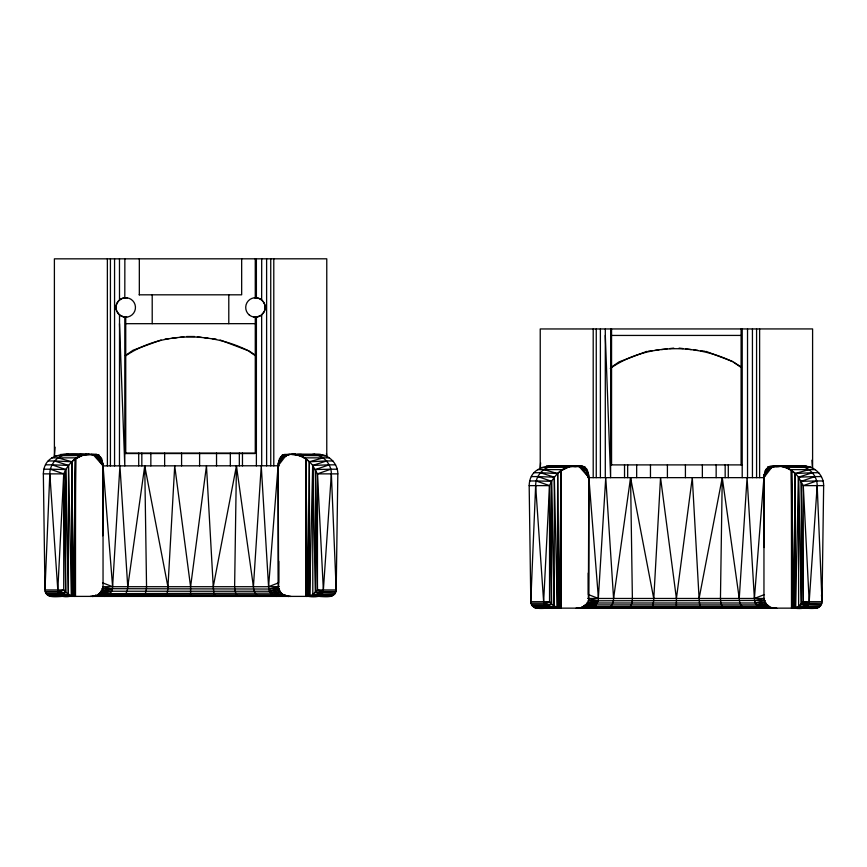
<?xml version="1.0" encoding="UTF-8"?>
<svg xmlns="http://www.w3.org/2000/svg" width="867" height="867" viewBox="0 0 867 867"><rect width="100%" height="100%" fill="white"/><g stroke="black" fill="none" stroke-linecap="round" stroke-linejoin="round"><path stroke-width="1.3" d="M86.321 454.416L83.991 454.557L75.505 458.741L74.649 596.442L71.484 595.922L65.686 592.399L65.719 469.524C70.39 462.501 76.979 454.763 86.061 454.416M119.473 465.893L119.527 314.992L116.633 310.906A8.984 8.226 -90 0 1 116.861 303.472C118.649 299.548 123.049 297.197 127.297 297.858M124.805 317.084L124.794 465.893L119.483 323.684M256.383 465.893L256.404 317.127L261.119 315.35L264.305 311.448A8.984 8.226 90 0 0 264.533 304.003C263.004 299.96 258.745 297.381 254.454 297.771M261.639 299.917L261.704 258.81M273.788 465.893L273.788 258.81M572.144 466.164L569.814 466.316L561.328 470.488L560.483 608.19L557.308 607.68L551.51 604.158L551.542 481.283C556.213 474.26 562.813 466.511 571.884 466.164M596.258 477.652L596.258 328.951M600.387 477.652L600.387 328.951M605.296 477.652L605.307 328.951M610.693 328.951L610.617 477.652L605.307 335.442M742.206 477.652L742.217 328.94M747.527 477.652L747.527 328.94M752.437 477.652L752.437 328.94M756.577 477.652L756.577 328.94M759.611 477.652L759.622 328.94M812.596 469.231L812.596 328.929L540.228 328.961L540.228 468.137L540.618 462.87M61.232 596.442C55.791 596.669 45.268 598.241 44.976 589.95L43.35 473.87C44.13 449.377 72.893 454.351 89.453 454.416L82.116 455.511L75.505 458.741L71.842 461.764L71.484 595.922C66.401 597.439 57.753 597.038 57.807 589.95L49.82 473.87C49.69 463.682 58.403 454.341 68.71 454.416M75.223 596.442L75.505 458.741L73.088 596.301L63.876 596.442L63.139 596.388L73.088 596.301L71.842 461.764L57.97 457.852M124.805 297.782L124.859 258.832M547.055 608.19C541.615 608.428 531.092 610 530.799 601.709L529.173 485.628C529.954 461.136 558.727 466.11 575.276 466.164L567.939 467.27L561.328 470.488L557.676 473.523L557.308 607.68C552.225 609.198 543.576 608.797 543.631 601.709L535.643 485.628C535.513 475.43 544.227 466.099 554.533 466.164M561.047 608.19L561.328 470.488L558.912 608.06L549.7 608.19L548.963 608.146L558.912 608.06L557.676 473.523L543.804 469.611M74.941 596.442L75.505 458.741L75.505 596.442M102.739 535.773L103.043 465.893L101.71 458.968L98.816 455.153L96.573 454.416L60.462 454.557L67.442 454.416M560.765 608.19L561.328 470.488L561.328 608.19M548.052 466.901L546.286 466.316L582.396 466.164L584.651 466.912L586.688 469.112L588.238 472.743L588.866 477.652L588.368 598.468L598.187 600.798L764.683 600.43L755.32 602.988L597.504 602.988L587.523 602.283L598.187 600.798L605.751 477.652L613.576 598.468C613.565 602.446 611.712 607.789 607.128 608.19M278.74 561.296L278.632 586.71L268.813 589.04L102.317 588.671M294.856 454.416C300.242 455.023 305.542 457.819 309.324 461.764L308.088 596.301L306.517 596.442L305.672 458.741L301.217 455.674L295.116 454.416M780.679 466.164C786.076 466.782 791.365 469.567 795.158 473.523L793.923 608.06L792.351 608.19L791.495 470.488L787.041 467.432L780.939 466.164M319.945 596.442C325.385 596.669 335.908 598.241 336.201 589.95L337.827 473.87C337.924 463.466 328.766 454.308 318.373 454.416L284.604 454.416L282.349 455.164L279.467 458.957L278.307 463.26L268.575 586.71C268.499 591.261 271.674 596.333 276.584 596.442M805.768 608.19C811.209 608.428 821.732 610 822.024 601.709L823.65 485.628C823.748 475.224 814.59 466.067 804.197 466.164L770.427 466.164L768.173 466.912L765.301 470.716L764.13 475.018L754.398 598.468C754.323 603.009 757.498 608.081 762.407 608.19M215.59 596.442L213.856 593.158L213.26 586.71L236.431 465.893L234.621 586.71C234.838 590.124 235.174 595.391 239.151 596.442M701.414 608.19L699.68 604.917L699.095 598.468L722.254 477.652L720.455 598.468C720.661 601.882 721.008 607.149 724.975 608.19M305.672 596.442L305.672 458.741L308.088 596.301L309.692 595.922L312.673 465.416C307.666 458.914 300.004 454.622 291.724 454.416L320.714 454.557L313.735 454.416L316.292 454.698M791.495 608.19L791.495 470.488L793.923 608.06L795.527 607.68L798.507 477.175C793.489 470.662 785.827 466.37 777.547 466.164L806.538 466.316L799.558 466.164L805.963 466.869M190.588 596.442L190.588 586.71L174.711 465.893L167.84 589.04L166.908 594.719L165.586 596.442M676.412 608.19L676.412 598.468L660.535 477.652L653.664 600.798L652.732 606.477L651.41 608.19M49.82 473.87L44.976 589.95L63.724 589.95L65.686 592.399L60.43 595.293L47.75 595.293L50.188 595.315M535.643 485.628L530.799 601.709L549.548 601.709L551.51 604.158L546.253 607.041L533.573 607.041M57.807 589.95L63.724 473.87L65.719 469.524L51.977 464.831L45.583 464.831M543.631 601.709L549.548 485.628L551.542 481.283L537.8 476.579L531.406 476.579M259.872 596.442C255.288 596.03 253.435 590.698 253.424 586.71L261.249 465.893L268.575 586.71L278.632 582.819L278.134 465.893L279.196 465.763L103.043 465.893L112.602 586.71C112.677 591.261 109.502 596.333 104.593 596.442M745.707 608.19C741.112 607.789 739.258 602.446 739.248 598.468L747.072 477.652L754.398 598.468L764.456 594.578M323.196 457.852L309.324 461.764L309.692 595.922L318.037 596.388L308.088 596.301C313.345 597.157 323.326 597.775 323.369 589.95L331.357 473.87C331.487 463.682 322.773 454.341 312.467 454.416M809.03 469.611L795.158 473.523L795.527 607.68L803.861 608.146L793.923 608.06C799.168 608.916 809.149 609.534 809.193 601.709L817.18 485.628C817.31 475.43 808.597 466.099 798.29 466.164M102.187 590.535L100.94 591.229L101.157 592.237L99.846 593.689L96.475 595.727L92.596 596.442C97.895 596.518 103.043 592.172 103.043 586.71L103.043 465.763L102.772 463.477L101.677 463.043L102.87 463.26L99.326 457.624L95.392 455.24L91.371 454.416M55.098 447.155L54.404 456.378L54.393 258.843L326.772 258.81L326.772 457.473L326.447 453.614M167.905 586.71L144.746 465.893L127.752 586.71C127.742 590.698 125.888 596.03 121.293 596.442M781.752 466.164C774.112 464.701 764 468.603 763.957 477.522L763.957 598.468C763.957 603.931 769.105 608.276 774.404 608.19L770.882 607.561L581.941 607.561L576.056 608.19M190.588 586.71L206.465 465.893L213.26 586.71M676.412 598.468L692.289 477.652L699.095 598.468M613.576 598.468L630.569 477.652L653.74 598.468M587.501 474.802L587.88 473.057L585.149 469.383L581.226 466.999L577.194 466.164M765.843 603.996L766.06 602.988L764.813 602.294M220.077 339.983L247.854 350.517C209.716 331.487 161.316 331.747 125.542 355.882M97.451 456.248L102.414 460.984L100.767 460.485L99.326 457.624L95.392 455.24L103.043 465.763L93.159 454.633L90.862 454.416M586.764 602.988L586.981 603.996L585.68 605.448L582.299 607.485L577.975 608.19C583.426 608.482 588.877 604.104 588.866 598.468L588.866 477.522L581.226 466.999L587.533 470.727L585.138 469.99L586.677 471.074L586.591 472.244L588.238 472.743L583.274 468.007M590.416 608.19L594.968 606.477L598.187 600.798L588.14 600.43M279.456 589.04L278.99 590.535L281.32 593.689L284.701 595.727L288.581 596.442L284.701 595.727L281.32 593.689M295.929 454.416C288.277 452.942 278.177 456.844 278.134 465.763L278.134 586.71L278.99 590.535L281.482 593.158M764.261 547.532L763.957 477.652L765.323 474.802L764.13 475.018L768.65 468.603L775.629 466.164L768.173 466.912L771.868 466.912L766.146 469.112L769.603 468.18L764.586 472.743L766.233 472.244L765.886 471.431L767.685 469.99L765.301 470.716L769.603 468.18M288.397 455.153L282.349 455.164L289.806 454.416L282.826 456.844L278.134 465.763L286.359 455.045L288.581 455.088M610.26 368.41C646.078 343.516 695.161 343.039 733.677 362.276L740.537 366.557M768.65 468.603L763.957 477.522L772.183 466.793L776.637 466.88M92.888 596.442L96.107 595.802L99.38 593.678L109.144 594.719L92.14 596.442L96.02 595.727L285.059 595.802L285.546 594.935M279.196 586.71L102.544 586.71L112.363 589.04L101.699 590.525L99.38 593.678L270.591 593.158L280.496 592.226L278.86 588.671L268.813 589.04M282.826 456.844L279.076 461.407M278.307 463.26L279.705 461.407M332.05 596.019L309.692 595.922L312.814 594.491L317.452 589.95L317.452 473.87L312.673 465.416L326.61 460.962L332.928 460.962M815.424 607.301L817.874 607.778L795.527 607.68L798.637 606.25L803.276 601.709L803.276 485.628L798.507 477.175L812.433 472.721L818.762 472.721M597.504 602.988L586.504 603.985L581.941 607.561L578.419 608.19M585.518 604.917L581.844 607.485L578.712 608.19M99.694 593.158L97.776 594.86M96.573 454.416L92.65 454.492L98.816 455.153L97.397 456.421L93.159 454.633L88.759 454.416M576.685 466.164L580.955 466.912L583.22 468.18L584.651 466.912L578.473 466.251L582.396 466.164M282.935 594.87L288.288 596.442M285.059 595.802L289.025 596.442L285.059 595.802L281.797 593.678L272.032 594.719L280.496 592.226M776.767 608.19L770.525 607.485L767.306 604.917L768.942 606.477L759.568 607.561M764.9 473.165L766.233 472.244M125.347 355.568L133.15 350.181L161.099 339.983M611.17 367.326L618.973 361.94L646.836 351.373M45.713 592.963L58.501 592.963L63.724 589.95L63.724 473.87L50.362 469.21L43.914 469.21M531.536 604.722L544.324 604.722L549.548 601.709L549.548 485.628L536.185 480.968L529.737 480.968M583.599 606.618L579.936 608.005M809.485 607.138L807.069 608.07L817.874 607.778L811.88 607.323M286.045 455.153L280.312 457.353L286.077 456.421M323.369 589.95L317.452 473.87L330.815 469.21L337.263 469.21M809.193 601.709L803.276 485.628L816.638 480.968L823.086 480.968M335.594 464.831L329.2 464.831L315.458 469.524L315.501 592.378L321.841 594.253L334.586 594.253M821.417 476.579L815.023 476.579L801.281 481.283L801.336 604.136L807.665 606.011L820.41 606.011M101.721 589.04L102.805 588.671M270.591 593.158L279.477 590.525L269.496 591.229L111.68 591.229L101.699 590.525M581.844 607.485L594.968 606.477L585.203 605.437L596.409 604.917L756.414 604.917L765.301 602.283L755.32 602.988M766.32 603.985L757.856 606.477L767.62 605.437L766.32 603.985L756.414 604.917M43.35 473.87L63.724 473.87L65.686 592.399L59.335 594.253L46.59 594.253M529.173 485.628L549.548 485.628L551.51 604.158L545.159 606.011L532.414 606.011M322.502 595.965L321.234 596.312L330.544 596.388L323.846 596.03M269.496 591.229L278.86 588.671M63.724 589.95L57.981 591.5L45.16 591.5M549.548 601.709L543.815 603.259L530.983 603.259M550.014 466.934L553.265 466.164L546.286 466.316M754.637 600.798L764.456 598.468L587.804 598.468M49.126 596.019L61.72 596.019L68.374 594.502L68.493 465.416L54.567 460.962L48.238 460.962M540.943 607.323L534.95 607.778L547.543 607.778L554.197 606.25L554.327 477.175L540.39 472.721L534.072 472.721M764.271 475.04L765.323 474.802M90.233 596.442L93.062 596.041M142.025 596.442C145.992 595.391 146.339 590.124 146.545 586.71L144.746 465.893M627.849 608.19C631.826 607.149 632.162 601.882 632.379 598.468L630.569 477.652M165.044 339.127L169.076 338.639M171.764 338.314L177.139 337.664M179.827 337.328L183.869 336.84M186.557 336.515L194.62 336.515M648.18 351.211L652.212 350.723M654.899 350.398L658.931 349.91M661.619 349.574L667.005 348.924M669.692 348.599L673.724 348.111M273.744 595.802L283.119 594.719L98.242 594.87M329.2 464.831L312.673 465.416L315.501 592.378L323.185 591.5L336.017 591.5M815.023 476.579L798.507 477.175L801.336 604.136L809.019 603.259L821.84 603.259M282.349 455.164L288.527 454.492M768.173 466.912L774.35 466.251M60.43 595.293L68.374 594.502L65.719 469.524L50.362 469.21M546.253 607.041L554.197 606.25L551.542 481.283L536.185 480.968M292.558 454.416L295.474 454.416M781.297 466.164L778.393 466.164M111.68 591.229L100.68 592.226L110.586 593.158M82.116 455.511L55.911 455.674M567.939 467.27L541.734 467.432M58.501 592.963L65.686 592.399M544.324 604.722L551.51 604.158M294.563 454.492L295.701 454.416M781.525 466.164L777.753 466.912L776.138 466.164M309.692 595.922L333.427 595.293M795.527 607.68L819.25 607.041M330.544 596.388L50.633 596.388L57.33 596.03M536.456 608.146L816.367 608.146M309.324 461.764L326.61 460.962M795.158 473.523L812.433 472.721M85.248 454.416L88.607 454.416M574.431 466.164L571.071 466.164M301.38 454.416L297.186 454.557L314.743 454.557M787.203 466.164L783.009 466.316L800.566 466.316M312.673 465.416L312.814 594.491L321.841 594.253M798.507 477.175L798.637 606.25L807.665 606.011M330.815 469.21L315.458 469.524L317.452 589.95L323.185 591.5M816.638 480.968L801.281 481.283L803.276 601.709L809.019 603.259M66.434 454.557L83.991 454.557L79.797 454.416M552.257 466.316L569.814 466.316L565.62 466.164M61.72 596.019L71.484 595.922L68.493 465.416L51.977 464.831M547.543 607.778L557.308 607.68L554.327 477.175L537.8 476.579M50.633 596.388L59.931 596.312L58.674 595.965M534.95 607.778L544.498 607.724L543.338 607.138M139.121 294.823L241.665 294.813L241.665 258.821M125.552 323.684L255.451 323.662M611.376 335.442L741.274 335.421M125.162 453.138L255.266 453.138L255.266 317.094M124.989 453.549L254.844 453.549M92.78 455.153L98.816 455.153M51.749 457.852L76.274 457.852M304.902 457.852L329.417 457.852M610.986 464.896L741.838 464.896M537.583 469.611L562.098 469.611M790.726 469.611L815.251 469.611M317.452 473.87L337.827 473.87M588.693 475.018L586.591 472.244L587.88 473.057L588.595 475.224L588.866 477.522L587.804 477.522L588.866 477.652L763.957 477.652M803.276 485.628L823.65 485.628M317.452 589.95L336.201 589.95L331.357 473.87M335.464 592.963L315.501 592.378M803.276 601.709L822.024 601.709L817.18 485.628M821.287 604.722L801.336 604.136M768.942 606.477L584.065 606.629M580.955 466.912L584.651 466.912M85.475 454.416L93.159 454.633M253.879 317.051L256.404 317.127M126.712 317.138L124.176 317.062L119.527 314.992M540.39 472.721L557.676 473.523M54.567 460.962L71.842 461.764M574.583 466.164L578.983 466.392L588.866 477.522M774.112 608.19L770.882 607.561M571.299 466.164L578.983 466.392L575.07 466.912L571.526 466.164M784.884 467.27L811.089 467.432L808.532 467.15M299.061 455.511L325.266 455.674L321.419 455.251M85.703 454.416L86.602 454.492M586.504 603.985L596.409 604.917M798.637 606.25L806.57 607.041M312.814 594.491L320.747 595.293M679.099 348.111L683.131 348.599M685.819 348.924L691.205 349.574M693.893 349.91L697.924 350.398M700.612 350.723L704.643 351.211M197.308 336.84L201.339 337.328M204.027 337.664L208.069 338.152M212.101 338.639L216.132 339.127M288.115 596.041L290.944 596.442M583.22 468.18L586.688 469.112M100.865 457.353L97.397 456.421L101.71 458.968L99.315 458.231L100.854 459.315L102.772 463.477M764.195 600.43L765.279 600.798M705.987 351.373L732.582 361.463M102.544 582.819L112.602 586.71L119.928 465.893L127.752 586.71M283.401 594.86L285.156 595.727M100.767 460.485L102.046 461.298M733.677 362.276L741.458 367.641M249.143 350.951L255.83 355.568M247.854 350.517L255.624 355.882M96.02 595.727L95.63 594.935M722.254 477.652L739.248 598.468M236.431 465.893L253.424 586.71M821.482 594.957L822.024 601.709M335.984 587.252L336.201 589.95M588.866 477.652L598.425 598.468L588.368 594.578L588.26 573.044M811.935 460.171L812.433 467.974M792.059 608.19L791.495 470.488L791.777 608.19M306.235 596.442L305.672 458.741L305.953 596.442M261.65 314.851L261.704 465.893M256.383 258.81L256.394 297.836M119.473 258.832L119.505 300.08M741.09 328.94L741.09 464.896M728.291 464.896L728.291 477.652M725.17 464.896L725.17 477.652M716.153 464.896L716.153 477.652M702.357 464.896L702.357 477.652M685.418 464.896L685.418 477.652M667.406 464.896L667.406 477.652M650.467 464.896L650.467 477.652M636.671 464.896L636.671 477.652M627.665 464.896L627.665 477.652M624.533 464.896L624.533 477.652M611.56 328.951L611.56 464.896M593.201 328.961L593.212 477.652M270.742 258.81L270.742 465.893M266.613 258.81L266.613 465.893M255.256 258.81L255.266 297.804M242.467 453.138L242.467 465.893M239.335 453.138L239.335 465.893M230.329 453.138L230.329 465.893M228.79 294.813L228.79 323.673M216.533 453.138L216.533 465.893M199.594 453.138L199.594 465.893M181.582 453.138L181.582 465.893M164.643 453.138L164.643 465.893M152.202 294.823L152.213 323.684M150.847 453.138L150.847 465.893M141.83 453.138L141.83 465.893M139.327 258.832L139.327 294.823M138.709 453.138L138.709 465.893M125.737 317.105L125.737 453.138M114.563 258.832L114.563 465.893M110.423 258.832L110.423 465.893M107.367 258.832L107.389 465.893M283.78 456.421L278.762 460.984L280.409 460.485L280.063 459.683L281.862 458.231L279.467 458.957L283.78 456.421M249.284 314.992A9.732 9.732 0 0 0 265.042 309.01A9.732 9.732 0 0 0 251.983 298.356A9.732 9.732 0 0 0 249.284 314.992M119.581 314.992A9.732 9.732 0 0 0 135.339 309.02A9.732 9.732 0 0 0 122.28 298.367A9.732 9.732 0 0 0 119.581 314.992"/></g></svg>
